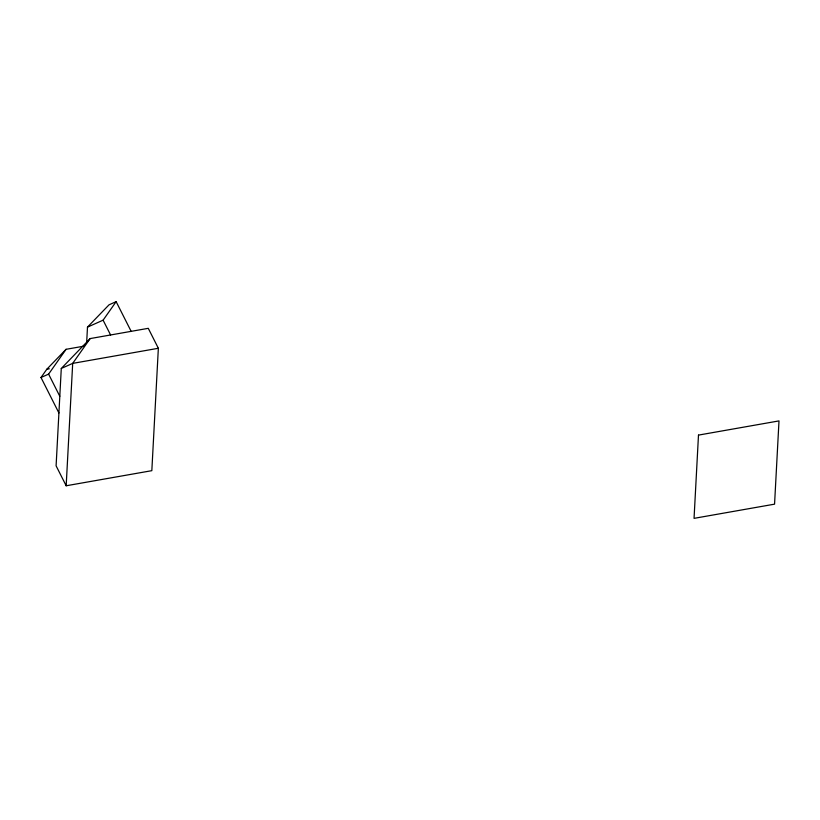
<?xml version="1.0" encoding="UTF-8"?>
<svg xmlns="http://www.w3.org/2000/svg" width="820" height="820" viewBox="0 0 820 820"><rect width="100%" height="100%" fill="white"/><g stroke="black" fill="none" stroke-linecap="round" stroke-linejoin="round"><path stroke-width="1.23" d="M61.285 368.467L56.098 465.821L66.174 485.768L151.833 470.67L158.352 348.274L148.276 328.328L90.149 338.578L61.285 368.467L72.693 363.383L158.352 348.274M66.174 485.768L72.693 363.383L90.149 338.578M86.694 341.991L87.484 327.129L109.039 304.814L116.143 301.647L131.149 331.352M58.917 412.972L41 377.507L46.822 369.236L66.061 349.31L84.091 346.132M41 377.507L48.605 374.115L66.061 349.31M87.484 327.129L103.105 320.169L116.143 301.647M46.822 369.236L49.323 368.795M103.105 320.169L110.587 334.97M48.605 374.115L59.809 396.275M698.486 435.102L694.048 518.353L774.562 504.156L779 420.906L698.486 435.102"/></g></svg>
